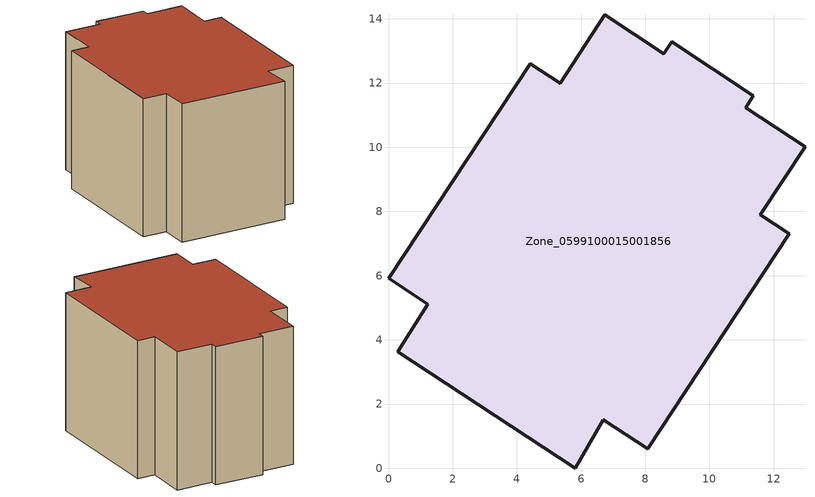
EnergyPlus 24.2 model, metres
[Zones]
Zone_0599100015001856
 floor ground (C_G): 0,5.91 4.42,12.61 5.34,12 6.75,14.13 8.58,12.91 8.83,13.29 11.36,11.61 11.13,11.24 12.98,10.01 11.58,7.9 12.49,7.31 8.07,0.6 6.7,1.5 5.83,0 0.28,3.63 1.23,5.1 z1.07
 wall outside (C_F): 0.28,3.63 5.83,0 6.7,1.5 8.07,0.6 12.49,7.31 11.58,7.9 12.98,10.01 11.13,11.24 11.36,11.61 8.83,13.29 8.58,12.91 6.75,14.13 5.34,12 4.42,12.61 0,5.91 1.23,5.1 0.28,3.63 z1.07:9.42
 roof outside (C_R): 4.42,12.61 0,5.91 1.23,5.1 0.28,3.63 5.83,0 6.7,1.5 8.07,0.6 12.49,7.31 11.58,7.9 12.98,10.01 11.13,11.24 11.36,11.61 8.83,13.29 8.58,12.91 6.75,14.13 5.34,12 z9.42
[BUILDING]
Pand.0599100015001856: North Axis=0; Terrain=City; Loads Convergence Tolerance Value=0.04; Temperature Convergence Tolerance Value=0.4; Solar Distribution=FullExterior; Maximum Number of Warmup Days=25; Minimum Number of Warmup Days=1
[Site:Location]
Rotterdam.The.Hague.AP_ZH_NLD Design_Conditions: Latitude=51.96; Longitude=4.45; Time Zone=1; Elevation=-4.5
[SITE:GROUNDTEMPERATURE:BUILDINGSURFACE]
18, 18, 18, 18, 18, 18, 18, 18, 18, 18, 18, 18
[MATERIAL] Thermal Absorptance=0.9; Solar Absorptance=0.7; Visible Absorptance=0.7
Name | Roughness | Thickness | Conductivity | Density | Specific Heat
G.D.1992-2005 | MediumSmooth | 0.15 | 0.06 | 540 | 1210
F.D.1992-2005 | Rough | 0.3 | 0.12 | 1920 | 840
R.D.1992-2005 | MediumRough | 0.2 | 0.08 | 1500 | 1000
[CONSTRUCTION]
C_G: G.D.1992-2005
C_F: F.D.1992-2005
C_R: R.D.1992-2005
[ZONE]
Zone_0599100015001856: Type=1; Multiplier=1; Ceiling Height=Autocalculate; Volume=Autocalculate; Floor Area=autocalculate; Part of Total Floor Area=Yes
[ZONEINFILTRATION:DESIGNFLOWRATE]
Infil_Zone_0599100015001856: Zone or ZoneList or Space or SpaceList=Zone_0599100015001856; Schedule=AlwaysOn; Design Flow Rate Calculation Method=Flow/Area; Flow Rate per Floor Area=0.0021; Constant Term Coefficient=1; Temperature Term Coefficient=0; Velocity Term Coefficient=0; Velocity Squared Term Coefficient=0
[HVACTEMPLATE:ZONE:IDEALLOADSAIRSYSTEM]
Zone_0599100015001856: Maximum Heating Supply Air Temperature=50; Minimum Cooling Supply Air Temperature=13; Maximum Heating Supply Air Humidity Ratio=0.0156; Minimum Cooling Supply Air Humidity Ratio=0.0077; Heating Limit=NoLimit; Cooling Limit=NoLimit; Dehumidification Control Type=ConstantSensibleHeatRatio; Cooling Sensible Heat Ratio=0.7; Dehumidification Setpoint=60; Humidification Control Type=None; Humidification Setpoint=30; Outdoor Air Method=None; Outdoor Air Flow Rate per Person=0.00944; Outdoor Air Flow Rate per Zone Floor Area=0; Outdoor Air Flow Rate per Zone=0; Demand Controlled Ventilation Type=None; Outdoor Air Economizer Type=NoEconomizer; Heat Recovery Type=None; Sensible Heat Recovery Effectiveness=0.7; Latent Heat Recovery Effectiveness=0.65
[ZONECONTROL:THERMOSTAT]
ThermostatControl_Zone_0599100015001856: Zone or ZoneList=Zone_0599100015001856; Control Type Schedule=DualSetpointControlType; Control 1=Thermostat_Zone_0599100015001856; Temperature Difference Between Cutout And Setpoint=0
[THERMOSTATSETPOINT:DUALSETPOINT]
Thermostat_Zone_0599100015001856: Heating Setpoint Temperature Schedule=HeatingSetpoint_Zone_0599100015001856; Cooling Setpoint Temperature Schedule=CoolingSetpoint_Zone_0599100015001856
[SCHEDULE:COMPACT]
HeatingSetpoint_Zone_0599100015001856: Through: 12/31, For: AllDays, Until: 24:00, 21
CoolingSetpoint_Zone_0599100015001856: Through: 12/31, For: AllDays, Until: 24:00, 24
DualSetpointControlType: Through: 12/31, For: AllDays, Until: 24:00, 4
AlwaysOn: Through: 12/31, For: AllDays, Until: 24:00, 1
